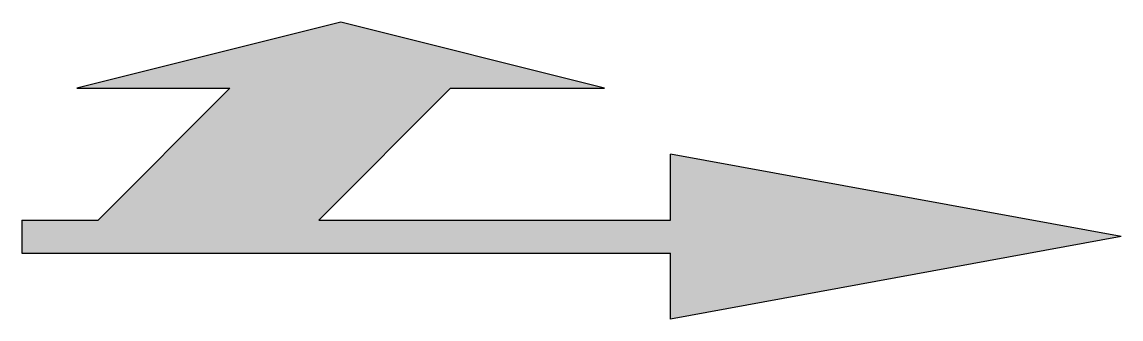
# Model space of a CAD drawing. Extents: x 163.6 to 168.6, y 301.8 to 303.15.
import ezdxf

# ---------------------------------------------------------------- set-up
doc = ezdxf.new("R2010")
doc.units = 0

msp = doc.modelspace()

# ---------------------------------------------------------------- hatches: boundary and pattern name
h = msp.add_hatch(color=256)
h.paths.add_polyline_path([(166.5476, 302.5452), (166.5476, 302.2452), (164.9476, 302.2452), (165.1726, 302.4702), (164.1685, 302.4702), (163.9435, 302.2452), (163.5976, 302.2452), (163.5976, 302.0952), (166.5476, 302.0952), (166.5476, 301.7952), (168.5976, 302.1702)])
h.paths.add_polyline_path([(165.0476, 303.1452), (163.8476, 302.8452), (164.5435, 302.8452), (164.1685, 302.4702), (165.1726, 302.4702), (165.5476, 302.8452), (166.2476, 302.8452)])

# ---------------------------------------------------------------- linework, layer by layer
for p, q in [((165.0476, 303.1452), (163.8476, 302.8452)), ((166.2476, 302.8452), (165.0476, 303.1452)), ((163.8476, 302.8452), (164.5435, 302.8452)), ((163.9435, 302.2452), (164.5435, 302.8452)), ((164.9476, 302.2452), (165.5476, 302.8452)), ((165.5476, 302.8452), (166.2476, 302.8452)), ((166.5476, 302.2452), (166.5476, 302.5452)), ((168.5976, 302.1702), (166.5476, 302.5452)), ((163.5976, 302.2452), (163.9435, 302.2452)), ((163.5976, 302.2452), (163.5976, 302.0952)), ((164.9476, 302.2452), (166.5476, 302.2452)), ((168.5976, 302.1702), (166.5476, 301.7952)), ((163.5976, 302.0952), (166.5476, 302.0952)), ((166.5476, 301.7952), (166.5476, 302.0952))]:
    msp.add_line(p, q)

doc.saveas('drawing.dxf')
